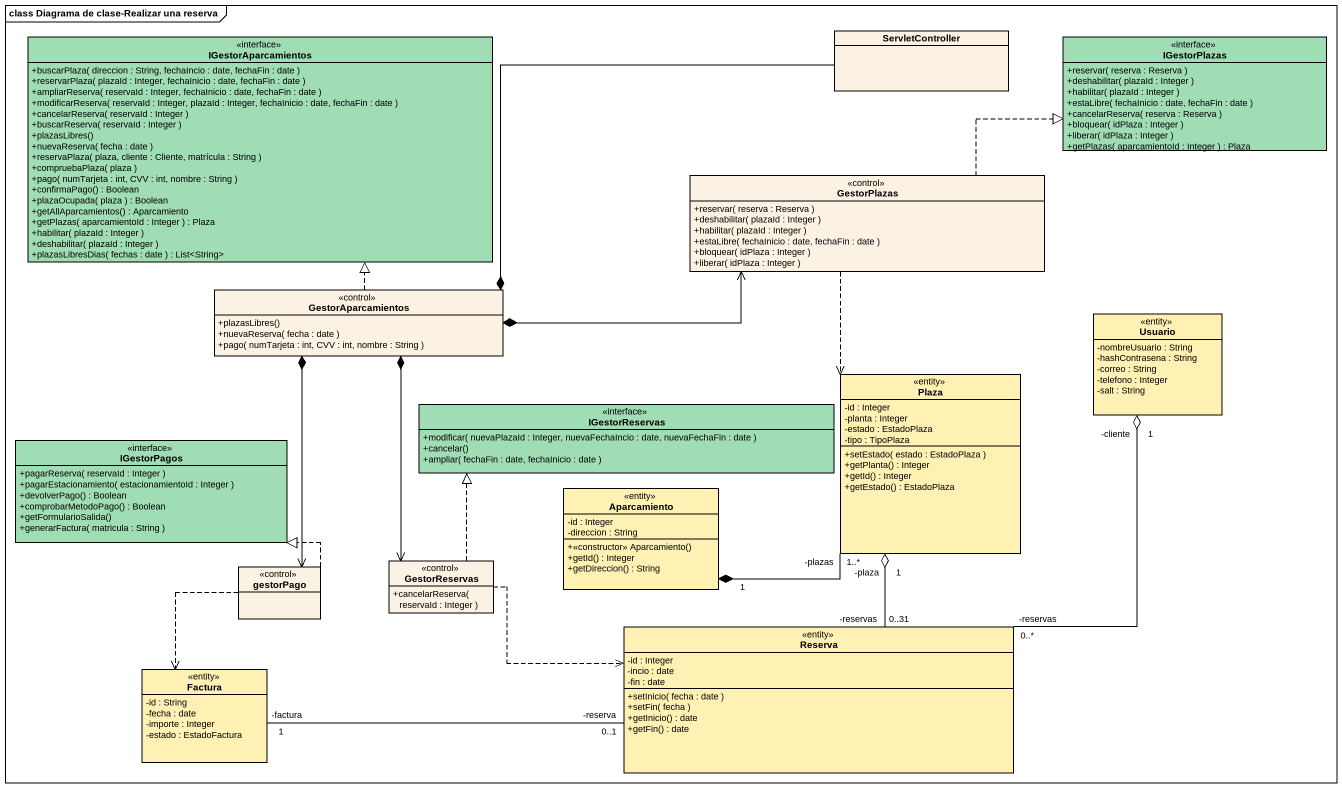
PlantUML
@startuml
mainframe class Diagrama de clase-Realizar una reserva
hide circle
hide empty members
skinparam classAttributeIconSize 0
interface IGestorAparcamientos #A0DCB4 {
  +buscarPlaza( direccion : String, fechaIncio : date, fechaFin : date )
  +reservarPlaza( plazaId : Integer, fechaInicio : date, fechaFin : date )
  +ampliarReserva( reservaId : Integer, fechaInicio : date, fechaFin : date )
  +modificarReserva( reservaId : Integer, plazaId : Integer, fechaInicio : date, fechaFin : date )
  +cancelarReserva( reservaId : Integer )
  +buscarReserva( reservaId : Integer )
  +plazasLibres()
  +nuevaReserva( fecha : date )
  +reservaPlaza( plaza, cliente : Cliente, matrícula : String )
  +compruebaPlaza( plaza )
  +pago( numTarjeta : int, CVV : int, nombre : String )
  +confirmaPago() : Boolean
  +plazaOcupada( plaza ) : Boolean
  +getAllAparcamientos() : Aparcamiento
  +getPlazas( aparcamientoId : Integer ) : Plaza
  +habilitar( plazaId : Integer )
  +deshabilitar( plazaId : Integer )
  +plazasLibresDias( fechas : date ) : List<String>
}
class ServletController
interface IGestorPlazas #A0DCB4 {
  +reservar( reserva : Reserva )
  +deshabilitar( plazaId : Integer )
  +habilitar( plazaId : Integer )
  +estaLibre( fechaInicio : date, fechaFin : date )
  +cancelarReserva( reserva : Reserva )
  +bloquear( idPlaza : Integer )
  +liberar( idPlaza : Integer )
  +getPlazas( aparcamientoId : Integer ) : Plaza
}
class GestorPlazas <<control>> {
  +reservar( reserva : Reserva )
  +deshabilitar( plazaId : Integer )
  +habilitar( plazaId : Integer )
  +estaLibre( fechaInicio : date, fechaFin : date )
  +bloquear( idPlaza : Integer )
  +liberar( idPlaza : Integer )
}
class GestorAparcamientos <<control>> {
  +plazasLibres()
  +nuevaReserva( fecha : date )
  +pago( numTarjeta : int, CVV : int, nombre : String )
}
class Usuario <<entity>> #FFF0B4 {
  -nombreUsuario : String
  -hashContrasena : String
  -correo : String
  -telefono : Integer
  -salt : String
}
class Plaza <<entity>> #FFF0B4 {
  -id : Integer
  -planta : Integer
  -estado : EstadoPlaza
  -tipo : TipoPlaza
  +setEstado( estado : EstadoPlaza )
  +getPlanta() : Integer
  +getId() : Integer
  +getEstado() : EstadoPlaza
}
interface IGestorReservas #A0DCB4 {
  +modificar( nuevaPlazaId : Integer, nuevaFechaIncio : date, nuevaFechaFin : date )
  +cancelar()
  +ampliar( fechaFin : date, fechaInicio : date )
}
interface IGestorPagos #A0DCB4 {
  +pagarReserva( reservaId : Integer )
  +pagarEstacionamiento( estacionamientoId : Integer )
  +devolverPago() : Boolean
  +comprobarMetodoPago() : Boolean
  +getFormularioSalida()
  +generarFactura( matricula : String )
}
class Aparcamiento <<entity>> #FFF0B4 {
  -id : Integer
  -direccion : String
  +<<constructor>> Aparcamiento()
  +getId() : Integer
  +getDireccion() : String
}
class gestorPago <<control>>
class GestorReservas <<control>> {
  +cancelarReserva( reservaId : Integer )
}
class Reserva <<entity>> #FFF0B4 {
  -id : Integer
  -incio : date
  -fin : date
  +setInicio( fecha : date )
  +setFin( fecha )
  +getInicio() : date
  +getFin() : date
}
class Factura <<entity>> #FFF0B4 {
  -id : String
  -fecha : date
  -importe : Integer
  -estado : EstadoFactura
}
GestorPlazas .right.|> IGestorPlazas
GestorPlazas ..> Plaza
GestorAparcamientos .up.|> IGestorAparcamientos
GestorAparcamientos *-right- ServletController
GestorAparcamientos *-right-> GestorPlazas
GestorAparcamientos *--> gestorPago
GestorAparcamientos *--> GestorReservas
Usuario "-cliente\n1" o-- "-reservas\n0..*" Reserva
Plaza "-plaza\n1" o-- "-reservas\n0..31" Reserva
Aparcamiento "1" *-right- "-plazas\n1..*" Plaza
gestorPago .up.|> IGestorPagos
gestorPago ..> Factura
GestorReservas .up.|> IGestorReservas
GestorReservas .right.> Reserva
Reserva "-reserva\n0..1" -left- "-factura\n1" Factura
@enduml
